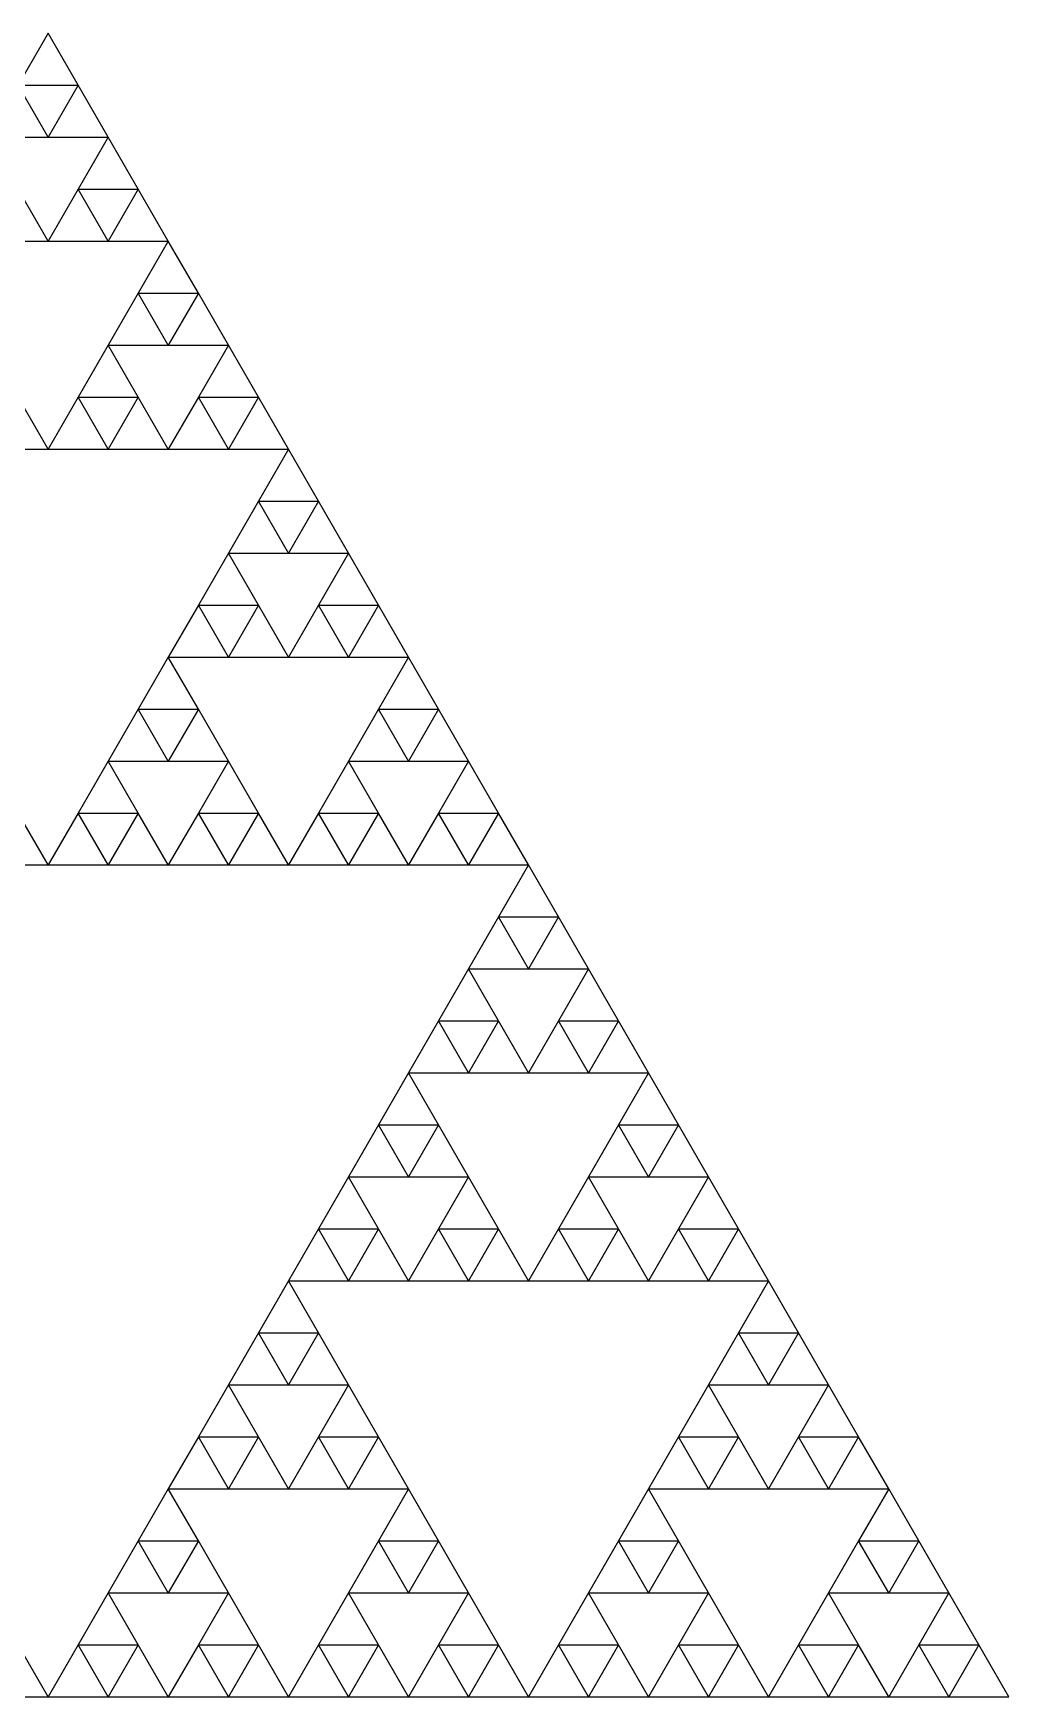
# Model space of a CAD drawing. Header units: metres. Extents: x -50 to 50, y -29 to 58.
# Drawn here: x -25.1 to -18.75, y 3.61 to 14.43 of the extents above; entities that cross this region are included whole.
import ezdxf

# ---------------------------------------------------------------- set-up
doc = ezdxf.new("R2010")
doc.units = ezdxf.units.M

msp = doc.modelspace()

# ---------------------------------------------------------------- linework, layer by layer
for p, q in [((-25, 14.4337), (-25.1953, 14.0955)), ((-24.8047, 14.0955), (-25, 14.4337)), ((-25, 13.7572), (-25.1953, 14.0955)), ((-25.1953, 14.0955), (-24.8047, 14.0955)), ((-24.8047, 14.0955), (-25, 13.7572)), ((-24.6094, 13.7572), (-24.8047, 14.0955)), ((-25.3906, 13.7572), (-25, 13.7572)), ((-25, 13.7572), (-24.6094, 13.7572)), ((-24.6094, 13.7572), (-24.8047, 13.4189)), ((-24.4141, 13.4189), (-24.6094, 13.7572)), ((-25, 13.0806), (-25.1953, 13.4189)), ((-24.8047, 13.4189), (-25, 13.0806)), ((-24.6094, 13.0806), (-24.8047, 13.4189)), ((-24.8047, 13.4189), (-24.4141, 13.4189)), ((-24.4141, 13.4189), (-24.6094, 13.0806)), ((-24.2188, 13.0806), (-24.4141, 13.4189)), ((-25.3906, 13.0806), (-25, 13.0806)), ((-25, 13.0806), (-24.6094, 13.0806)), ((-24.6094, 13.0806), (-24.2188, 13.0806)), ((-24.2188, 13.0806), (-24.4141, 12.7423)), ((-24.0234, 12.7423), (-24.2188, 13.0806)), ((-24.4141, 12.7423), (-24.6094, 12.404)), ((-24.2188, 12.404), (-24.4141, 12.7423)), ((-24.4141, 12.7423), (-24.0234, 12.7423)), ((-24.0234, 12.7423), (-24.2188, 12.404)), ((-23.8281, 12.404), (-24.0234, 12.7423)), ((-24.6094, 12.404), (-24.8047, 12.0657)), ((-24.4141, 12.0657), (-24.6094, 12.404)), ((-24.6094, 12.404), (-24.2188, 12.404)), ((-24.2188, 12.404), (-23.8281, 12.404)), ((-23.8281, 12.404), (-24.0234, 12.0657)), ((-23.6328, 12.0657), (-23.8281, 12.404)), ((-25, 11.7274), (-25.1953, 12.0657)), ((-24.8047, 12.0657), (-25, 11.7274)), ((-24.6094, 11.7274), (-24.8047, 12.0657)), ((-24.8047, 12.0657), (-24.4141, 12.0657)), ((-24.4141, 12.0657), (-24.6094, 11.7274)), ((-24.2188, 11.7274), (-24.4141, 12.0657)), ((-24.0234, 12.0657), (-24.2188, 11.7274)), ((-23.8281, 11.7274), (-24.0234, 12.0657)), ((-24.0234, 12.0657), (-23.6328, 12.0657)), ((-23.6328, 12.0657), (-23.8281, 11.7274)), ((-23.4375, 11.7274), (-23.6328, 12.0657)), ((-25.3906, 11.7274), (-25, 11.7274)), ((-25, 11.7274), (-24.6094, 11.7274)), ((-24.6094, 11.7274), (-24.2188, 11.7274)), ((-24.2188, 11.7274), (-23.8281, 11.7274)), ((-23.8281, 11.7274), (-23.4375, 11.7274)), ((-23.4375, 11.7274), (-23.6328, 11.3891)), ((-23.2422, 11.3891), (-23.4375, 11.7274)), ((-23.6328, 11.3891), (-23.8281, 11.0508)), ((-23.4375, 11.0508), (-23.6328, 11.3891)), ((-23.6328, 11.3891), (-23.2422, 11.3891)), ((-23.2422, 11.3891), (-23.4375, 11.0508)), ((-23.0469, 11.0508), (-23.2422, 11.3891)), ((-23.8281, 11.0508), (-24.0234, 10.7125)), ((-23.6328, 10.7125), (-23.8281, 11.0508)), ((-23.8281, 11.0508), (-23.4375, 11.0508)), ((-23.4375, 11.0508), (-23.0469, 11.0508)), ((-23.0469, 11.0508), (-23.2422, 10.7125)), ((-22.8516, 10.7125), (-23.0469, 11.0508)), ((-24.0234, 10.7125), (-24.2188, 10.3743)), ((-23.8281, 10.3743), (-24.0234, 10.7125)), ((-24.0234, 10.7125), (-23.6328, 10.7125)), ((-23.6328, 10.7125), (-23.8281, 10.3743)), ((-23.4375, 10.3743), (-23.6328, 10.7125)), ((-23.2422, 10.7125), (-23.4375, 10.3743)), ((-23.0469, 10.3743), (-23.2422, 10.7125)), ((-23.2422, 10.7125), (-22.8516, 10.7125)), ((-22.8516, 10.7125), (-23.0469, 10.3743)), ((-22.6562, 10.3743), (-22.8516, 10.7125)), ((-24.2188, 10.3742), (-24.4141, 10.036)), ((-24.2188, 10.3743), (-23.8281, 10.3743)), ((-24.0234, 10.036), (-24.2188, 10.3742)), ((-23.8281, 10.3743), (-23.4375, 10.3743)), ((-23.4375, 10.3743), (-23.0469, 10.3743)), ((-23.0469, 10.3743), (-22.6562, 10.3743)), ((-22.6562, 10.3742), (-22.8516, 10.036)), ((-22.4609, 10.036), (-22.6562, 10.3742)), ((-24.4141, 10.036), (-24.6094, 9.69767)), ((-24.2188, 9.69767), (-24.4141, 10.036)), ((-24.4141, 10.036), (-24.0234, 10.036)), ((-24.0234, 10.036), (-24.2188, 9.69767)), ((-23.8281, 9.69767), (-24.0234, 10.036)), ((-22.8516, 10.036), (-23.0469, 9.69767)), ((-22.6562, 9.69767), (-22.8516, 10.036)), ((-22.8516, 10.036), (-22.4609, 10.036)), ((-22.4609, 10.036), (-22.6562, 9.69767)), ((-22.2656, 9.69767), (-22.4609, 10.036)), ((-24.6094, 9.69767), (-24.8047, 9.35938)), ((-24.4141, 9.35938), (-24.6094, 9.69767)), ((-24.6094, 9.69767), (-24.2188, 9.69767)), ((-24.2188, 9.69767), (-23.8281, 9.69767)), ((-23.8281, 9.69767), (-24.0234, 9.35938)), ((-23.6328, 9.35938), (-23.8281, 9.69767)), ((-23.0469, 9.69767), (-23.2422, 9.35938)), ((-22.8516, 9.35938), (-23.0469, 9.69767)), ((-23.0469, 9.69767), (-22.6562, 9.69767)), ((-22.6562, 9.69767), (-22.2656, 9.69767)), ((-22.2656, 9.69767), (-22.4609, 9.35938)), ((-22.0703, 9.35938), (-22.2656, 9.69767)), ((-25, 9.0211), (-25.1953, 9.35938)), ((-24.8047, 9.35938), (-25, 9.0211)), ((-24.6094, 9.0211), (-24.8047, 9.35938)), ((-24.8047, 9.35938), (-24.4141, 9.35938)), ((-24.4141, 9.35938), (-24.6094, 9.0211)), ((-24.2188, 9.0211), (-24.4141, 9.35938)), ((-24.0234, 9.35938), (-24.2188, 9.0211)), ((-23.8281, 9.0211), (-24.0234, 9.35938)), ((-24.0234, 9.35938), (-23.6328, 9.35938)), ((-23.6328, 9.35938), (-23.8281, 9.0211)), ((-23.4375, 9.0211), (-23.6328, 9.35938)), ((-23.2422, 9.35938), (-23.4375, 9.0211)), ((-23.0469, 9.0211), (-23.2422, 9.35938)), ((-23.2422, 9.35938), (-22.8516, 9.35938)), ((-22.8516, 9.35938), (-23.0469, 9.0211)), ((-22.6562, 9.0211), (-22.8516, 9.35938)), ((-22.4609, 9.35938), (-22.6562, 9.0211)), ((-22.2656, 9.0211), (-22.4609, 9.35938)), ((-22.4609, 9.35938), (-22.0703, 9.35938)), ((-22.0703, 9.35938), (-22.2656, 9.0211)), ((-21.875, 9.0211), (-22.0703, 9.35938)), ((-25.3906, 9.0211), (-25, 9.0211)), ((-25, 9.0211), (-24.6094, 9.0211)), ((-24.6094, 9.0211), (-24.2188, 9.0211)), ((-24.2188, 9.0211), (-23.8281, 9.0211)), ((-23.8281, 9.0211), (-23.4375, 9.0211)), ((-23.4375, 9.0211), (-23.0469, 9.0211)), ((-23.0469, 9.0211), (-22.6562, 9.0211)), ((-22.6562, 9.0211), (-22.2656, 9.0211)), ((-22.2656, 9.0211), (-21.875, 9.0211)), ((-21.875, 9.02108), (-22.0703, 8.68279)), ((-21.6797, 8.68279), (-21.875, 9.02108)), ((-22.0703, 8.68279), (-22.2656, 8.34451)), ((-21.875, 8.34451), (-22.0703, 8.68279)), ((-22.0703, 8.68279), (-21.6797, 8.68279)), ((-21.6797, 8.68279), (-21.875, 8.34451)), ((-21.4844, 8.34451), (-21.6797, 8.68279)), ((-22.2656, 8.34451), (-22.4609, 8.00622)), ((-22.0703, 8.00622), (-22.2656, 8.34451)), ((-22.2656, 8.34451), (-21.875, 8.34451)), ((-21.875, 8.34451), (-21.4844, 8.34451)), ((-21.4844, 8.34451), (-21.6797, 8.00622)), ((-21.2891, 8.00622), (-21.4844, 8.34451)), ((-22.4609, 8.00622), (-22.6562, 7.66793)), ((-22.2656, 7.66793), (-22.4609, 8.00622)), ((-22.4609, 8.00622), (-22.0703, 8.00622)), ((-22.0703, 8.00622), (-22.2656, 7.66793)), ((-21.875, 7.66793), (-22.0703, 8.00622)), ((-21.6797, 8.00622), (-21.875, 7.66793)), ((-21.4844, 7.66793), (-21.6797, 8.00622)), ((-21.6797, 8.00622), (-21.2891, 8.00622)), ((-21.2891, 8.00622), (-21.4844, 7.66793)), ((-21.0938, 7.66793), (-21.2891, 8.00622)), ((-22.6562, 7.66792), (-22.8516, 7.32963)), ((-22.6562, 7.66793), (-22.2656, 7.66793)), ((-22.4609, 7.32963), (-22.6562, 7.66792)), ((-22.2656, 7.66793), (-21.875, 7.66793)), ((-21.875, 7.66793), (-21.4844, 7.66793)), ((-21.4844, 7.66793), (-21.0938, 7.66793)), ((-21.0938, 7.66792), (-21.2891, 7.32963)), ((-20.8984, 7.32963), (-21.0938, 7.66792)), ((-22.8516, 7.32963), (-23.0469, 6.99134)), ((-22.6562, 6.99134), (-22.8516, 7.32963)), ((-22.8516, 7.32963), (-22.4609, 7.32963)), ((-22.4609, 7.32963), (-22.6562, 6.99134)), ((-22.2656, 6.99134), (-22.4609, 7.32963)), ((-21.2891, 7.32963), (-21.4844, 6.99134)), ((-21.0938, 6.99134), (-21.2891, 7.32963)), ((-21.2891, 7.32963), (-20.8984, 7.32963)), ((-20.8984, 7.32963), (-21.0938, 6.99134)), ((-20.7031, 6.99134), (-20.8984, 7.32963)), ((-23.0469, 6.99134), (-23.2422, 6.65306)), ((-22.8516, 6.65306), (-23.0469, 6.99134)), ((-23.0469, 6.99134), (-22.6562, 6.99134)), ((-22.6562, 6.99134), (-22.2656, 6.99134)), ((-22.2656, 6.99134), (-22.4609, 6.65306)), ((-22.0703, 6.65306), (-22.2656, 6.99134)), ((-21.4844, 6.99134), (-21.6797, 6.65306)), ((-21.2891, 6.65306), (-21.4844, 6.99134)), ((-21.4844, 6.99134), (-21.0938, 6.99134)), ((-21.0938, 6.99134), (-20.7031, 6.99134)), ((-20.7031, 6.99134), (-20.8984, 6.65306)), ((-20.5078, 6.65306), (-20.7031, 6.99134)), ((-23.2422, 6.65306), (-23.4375, 6.31477)), ((-23.0469, 6.31477), (-23.2422, 6.65306)), ((-23.2422, 6.65306), (-22.8516, 6.65306)), ((-22.8516, 6.65306), (-23.0469, 6.31477)), ((-22.6562, 6.31477), (-22.8516, 6.65306)), ((-22.4609, 6.65306), (-22.6562, 6.31477)), ((-22.2656, 6.31477), (-22.4609, 6.65306)), ((-22.4609, 6.65306), (-22.0703, 6.65306)), ((-22.0703, 6.65306), (-22.2656, 6.31477)), ((-21.875, 6.31477), (-22.0703, 6.65306)), ((-21.6797, 6.65306), (-21.875, 6.31477)), ((-21.4844, 6.31477), (-21.6797, 6.65306)), ((-21.6797, 6.65306), (-21.2891, 6.65306)), ((-21.2891, 6.65306), (-21.4844, 6.31477)), ((-21.0938, 6.31477), (-21.2891, 6.65306)), ((-20.8984, 6.65306), (-21.0938, 6.31477)), ((-20.7031, 6.31477), (-20.8984, 6.65306)), ((-20.8984, 6.65306), (-20.5078, 6.65306)), ((-20.5078, 6.65306), (-20.7031, 6.31477)), ((-20.3125, 6.31477), (-20.5078, 6.65306)), ((-23.4375, 6.31475), (-23.6328, 5.97647)), ((-23.4375, 6.31477), (-23.0469, 6.31477)), ((-23.2422, 5.97647), (-23.4375, 6.31475)), ((-23.0469, 6.31477), (-22.6562, 6.31477)), ((-22.6562, 6.31477), (-22.2656, 6.31477)), ((-22.2656, 6.31477), (-21.875, 6.31477)), ((-21.875, 6.31477), (-21.4844, 6.31477)), ((-21.4844, 6.31477), (-21.0938, 6.31477)), ((-21.0938, 6.31477), (-20.7031, 6.31477)), ((-20.7031, 6.31477), (-20.3125, 6.31477)), ((-20.3125, 6.31475), (-20.5078, 5.97647)), ((-20.1172, 5.97647), (-20.3125, 6.31475)), ((-23.6328, 5.97647), (-23.8281, 5.63818)), ((-23.4375, 5.63818), (-23.6328, 5.97647)), ((-23.6328, 5.97647), (-23.2422, 5.97647)), ((-23.2422, 5.97647), (-23.4375, 5.63818)), ((-23.0469, 5.63818), (-23.2422, 5.97647)), ((-20.5078, 5.97647), (-20.7031, 5.63818)), ((-20.3125, 5.63818), (-20.5078, 5.97647)), ((-20.5078, 5.97647), (-20.1172, 5.97647)), ((-20.1172, 5.97647), (-20.3125, 5.63818)), ((-19.9219, 5.63818), (-20.1172, 5.97647)), ((-23.8281, 5.63818), (-24.0234, 5.29989)), ((-23.6328, 5.29989), (-23.8281, 5.63818)), ((-23.8281, 5.63818), (-23.4375, 5.63818)), ((-23.4375, 5.63818), (-23.0469, 5.63818)), ((-23.0469, 5.63818), (-23.2422, 5.29989)), ((-22.8516, 5.29989), (-23.0469, 5.63818)), ((-20.7031, 5.63818), (-20.8984, 5.29989)), ((-20.5078, 5.29989), (-20.7031, 5.63818)), ((-20.7031, 5.63818), (-20.3125, 5.63818)), ((-20.3125, 5.63818), (-19.9219, 5.63818)), ((-19.9219, 5.63818), (-20.1172, 5.29989)), ((-19.7266, 5.29989), (-19.9219, 5.63818)), ((-24.0234, 5.29989), (-24.2188, 4.9616)), ((-23.8281, 4.9616), (-24.0234, 5.29989)), ((-24.0234, 5.29989), (-23.6328, 5.29989)), ((-23.6328, 5.29989), (-23.8281, 4.9616)), ((-23.4375, 4.9616), (-23.6328, 5.29989)), ((-23.2422, 5.29989), (-23.4375, 4.9616)), ((-23.0469, 4.9616), (-23.2422, 5.29989)), ((-23.2422, 5.29989), (-22.8516, 5.29989)), ((-22.8516, 5.29989), (-23.0469, 4.9616)), ((-22.6562, 4.9616), (-22.8516, 5.29989)), ((-20.8984, 5.29989), (-21.0938, 4.9616)), ((-20.7031, 4.9616), (-20.8984, 5.29989)), ((-20.8984, 5.29989), (-20.5078, 5.29989)), ((-20.5078, 5.29989), (-20.7031, 4.9616)), ((-20.3125, 4.9616), (-20.5078, 5.29989)), ((-20.1172, 5.29989), (-20.3125, 4.9616)), ((-19.9219, 4.9616), (-20.1172, 5.29989)), ((-20.1172, 5.29989), (-19.7266, 5.29989)), ((-19.7266, 5.29989), (-19.9219, 4.9616)), ((-19.5312, 4.9616), (-19.7266, 5.29989)), ((-24.2188, 4.96159), (-24.4141, 4.6233)), ((-24.2188, 4.9616), (-23.8281, 4.9616)), ((-24.0234, 4.6233), (-24.2188, 4.96159)), ((-23.8281, 4.9616), (-23.4375, 4.9616)), ((-23.4375, 4.9616), (-23.0469, 4.9616)), ((-23.0469, 4.9616), (-22.6562, 4.9616)), ((-22.6562, 4.96159), (-22.8516, 4.6233)), ((-22.4609, 4.6233), (-22.6562, 4.96159)), ((-21.0938, 4.96159), (-21.2891, 4.6233)), ((-21.0938, 4.9616), (-20.7031, 4.9616)), ((-20.8984, 4.6233), (-21.0938, 4.96159)), ((-20.7031, 4.9616), (-20.3125, 4.9616)), ((-20.3125, 4.9616), (-19.9219, 4.9616)), ((-19.9219, 4.9616), (-19.5312, 4.9616)), ((-19.5312, 4.96159), (-19.7266, 4.6233)), ((-19.3359, 4.6233), (-19.5312, 4.96159)), ((-24.4141, 4.6233), (-24.6094, 4.28501)), ((-24.2188, 4.28501), (-24.4141, 4.6233)), ((-24.4141, 4.6233), (-24.0234, 4.6233)), ((-24.0234, 4.6233), (-24.2188, 4.28501)), ((-23.8281, 4.28501), (-24.0234, 4.6233)), ((-22.8516, 4.6233), (-23.0469, 4.28501)), ((-22.6562, 4.28501), (-22.8516, 4.6233)), ((-22.8516, 4.6233), (-22.4609, 4.6233)), ((-22.4609, 4.6233), (-22.6562, 4.28501)), ((-22.2656, 4.28501), (-22.4609, 4.6233)), ((-21.2891, 4.6233), (-21.4844, 4.28501)), ((-21.0938, 4.28501), (-21.2891, 4.6233)), ((-21.2891, 4.6233), (-20.8984, 4.6233)), ((-20.8984, 4.6233), (-21.0938, 4.28501)), ((-20.7031, 4.28501), (-20.8984, 4.6233)), ((-19.7266, 4.6233), (-19.9219, 4.28501)), ((-19.5312, 4.28501), (-19.7266, 4.6233)), ((-19.7266, 4.6233), (-19.3359, 4.6233)), ((-19.3359, 4.6233), (-19.5312, 4.28501)), ((-19.1406, 4.28501), (-19.3359, 4.6233)), ((-24.6094, 4.28501), (-24.8047, 3.94673)), ((-24.4141, 3.94673), (-24.6094, 4.28501)), ((-24.6094, 4.28501), (-24.2188, 4.28501)), ((-24.2188, 4.28501), (-23.8281, 4.28501)), ((-23.8281, 4.28501), (-24.0234, 3.94673)), ((-23.6328, 3.94673), (-23.8281, 4.28501)), ((-23.0469, 4.28501), (-23.2422, 3.94673)), ((-22.8516, 3.94673), (-23.0469, 4.28501)), ((-23.0469, 4.28501), (-22.6562, 4.28501)), ((-22.6562, 4.28501), (-22.2656, 4.28501)), ((-22.2656, 4.28501), (-22.4609, 3.94673)), ((-22.0703, 3.94673), (-22.2656, 4.28501)), ((-21.4844, 4.28501), (-21.6797, 3.94673)), ((-21.2891, 3.94673), (-21.4844, 4.28501)), ((-21.4844, 4.28501), (-21.0938, 4.28501)), ((-21.0938, 4.28501), (-20.7031, 4.28501)), ((-20.7031, 4.28501), (-20.8984, 3.94673)), ((-20.5078, 3.94673), (-20.7031, 4.28501)), ((-19.9219, 4.28501), (-20.1172, 3.94673)), ((-19.7266, 3.94673), (-19.9219, 4.28501)), ((-19.9219, 4.28501), (-19.5312, 4.28501)), ((-19.5312, 4.28501), (-19.1406, 4.28501)), ((-19.1406, 4.28501), (-19.3359, 3.94673)), ((-18.9453, 3.94673), (-19.1406, 4.28501)), ((-25, 3.60844), (-25.1953, 3.94673)), ((-24.8047, 3.94673), (-25, 3.60844)), ((-24.6094, 3.60844), (-24.8047, 3.94673)), ((-24.8047, 3.94673), (-24.4141, 3.94673)), ((-24.4141, 3.94673), (-24.6094, 3.60844)), ((-24.2188, 3.60844), (-24.4141, 3.94673)), ((-24.0234, 3.94673), (-24.2188, 3.60844)), ((-23.8281, 3.60844), (-24.0234, 3.94673)), ((-24.0234, 3.94673), (-23.6328, 3.94673)), ((-23.6328, 3.94673), (-23.8281, 3.60844)), ((-23.4375, 3.60844), (-23.6328, 3.94673)), ((-23.2422, 3.94673), (-23.4375, 3.60844)), ((-23.0469, 3.60844), (-23.2422, 3.94673)), ((-23.2422, 3.94673), (-22.8516, 3.94673)), ((-22.8516, 3.94673), (-23.0469, 3.60844)), ((-22.6562, 3.60844), (-22.8516, 3.94673)), ((-22.4609, 3.94673), (-22.6562, 3.60844)), ((-22.2656, 3.60844), (-22.4609, 3.94673)), ((-22.4609, 3.94673), (-22.0703, 3.94673)), ((-22.0703, 3.94673), (-22.2656, 3.60844)), ((-21.875, 3.60844), (-22.0703, 3.94673)), ((-21.6797, 3.94673), (-21.875, 3.60844)), ((-21.4844, 3.60844), (-21.6797, 3.94673)), ((-21.6797, 3.94673), (-21.2891, 3.94673)), ((-21.2891, 3.94673), (-21.4844, 3.60844)), ((-21.0938, 3.60844), (-21.2891, 3.94673)), ((-20.8984, 3.94673), (-21.0938, 3.60844)), ((-20.7031, 3.60844), (-20.8984, 3.94673)), ((-20.8984, 3.94673), (-20.5078, 3.94673)), ((-20.5078, 3.94673), (-20.7031, 3.60844)), ((-20.3125, 3.60844), (-20.5078, 3.94673)), ((-20.1172, 3.94673), (-20.3125, 3.60844)), ((-19.9219, 3.60844), (-20.1172, 3.94673)), ((-20.1172, 3.94673), (-19.7266, 3.94673)), ((-19.7266, 3.94673), (-19.9219, 3.60844)), ((-19.5312, 3.60844), (-19.7266, 3.94673)), ((-19.3359, 3.94673), (-19.5312, 3.60844)), ((-19.1406, 3.60844), (-19.3359, 3.94673)), ((-19.3359, 3.94673), (-18.9453, 3.94673)), ((-18.9453, 3.94673), (-19.1406, 3.60844)), ((-18.75, 3.60844), (-18.9453, 3.94673)), ((-25.3906, 3.60844), (-25, 3.60844)), ((-25, 3.60844), (-24.6094, 3.60844)), ((-24.6094, 3.60844), (-24.2188, 3.60844)), ((-24.2188, 3.60844), (-23.8281, 3.60844)), ((-23.8281, 3.60844), (-23.4375, 3.60844)), ((-23.4375, 3.60844), (-23.0469, 3.60844)), ((-23.0469, 3.60844), (-22.6562, 3.60844)), ((-22.6562, 3.60844), (-22.2656, 3.60844)), ((-22.2656, 3.60844), (-21.875, 3.60844)), ((-21.875, 3.60844), (-21.4844, 3.60844)), ((-21.4844, 3.60844), (-21.0938, 3.60844)), ((-21.0938, 3.60844), (-20.7031, 3.60844)), ((-20.7031, 3.60844), (-20.3125, 3.60844)), ((-20.3125, 3.60844), (-19.9219, 3.60844)), ((-19.9219, 3.60844), (-19.5312, 3.60844)), ((-19.5312, 3.60844), (-19.1406, 3.60844)), ((-19.1406, 3.60844), (-18.75, 3.60844))]:
    msp.add_line(p, q)

doc.saveas('drawing.dxf')
